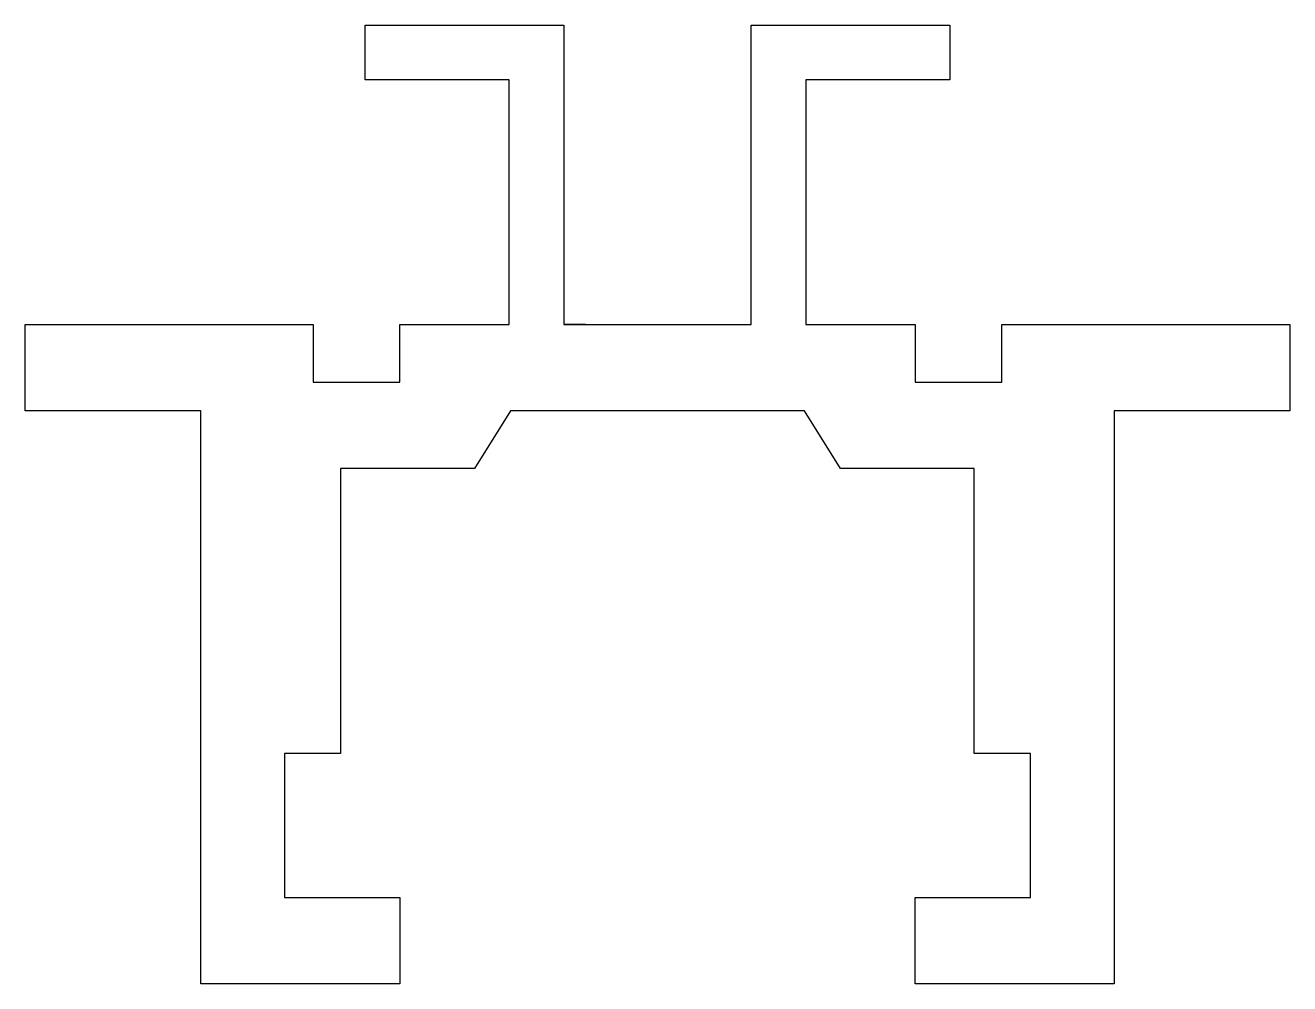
# Model space of a CAD drawing. Extents: x 1721.4 to 1765.3, y 2200.3 to 2233.6.
import ezdxf

# ---------------------------------------------------------------- set-up
doc = ezdxf.new("R2010")
doc.units = 0
doc.layers.add('ANA', color=220, linetype='CONTINUOUS')

msp = doc.modelspace()

# ---------------------------------------------------------------- linework, layer by layer
at = {"layer": 'ANA', "color": 0}
msp.add_line((1740.851, 2223.186), (1740.095, 2223.186), dxfattribs=at)
msp.add_lwpolyline([(1753.495, 2231.686), (1748.495, 2231.686), (1748.495, 2223.186), (1752.295, 2223.186), (1752.295, 2221.186), (1755.295, 2221.186), (1755.295, 2223.186), (1765.295, 2223.186), (1765.295, 2220.186), (1759.195, 2220.186), (1759.195, 2200.286), (1752.295, 2200.286), (1752.295, 2203.286), (1756.295, 2203.286), (1756.295, 2208.286), (1754.345, 2208.286), (1754.345, 2218.186), (1749.695, 2218.186), (1748.445, 2220.186), (1738.245, 2220.186), (1736.995, 2218.186), (1732.345, 2218.186), (1732.345, 2208.286), (1730.395, 2208.286), (1730.395, 2203.286), (1734.395, 2203.286), (1734.395, 2200.286), (1727.495, 2200.286), (1727.495, 2220.186), (1721.395, 2220.186), (1721.395, 2223.186), (1731.395, 2223.186), (1731.395, 2221.186), (1734.395, 2221.186), (1734.395, 2223.186), (1738.195, 2223.186), (1738.195, 2231.686), (1733.195, 2231.686), (1733.195, 2233.586), (1740.095, 2233.586), (1740.095, 2223.186), (1746.595, 2223.186), (1746.595, 2233.586), (1753.495, 2233.586)], close=True, dxfattribs=at)

doc.saveas('drawing.dxf')
